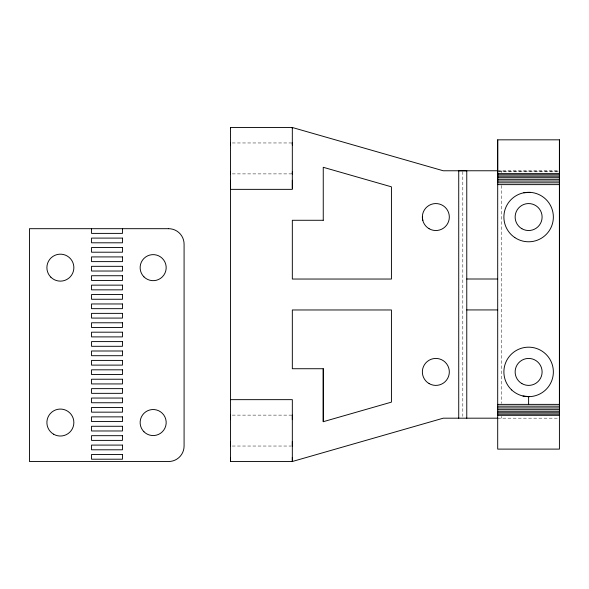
<?xml version="1.0" encoding="UTF-8"?>
<svg xmlns="http://www.w3.org/2000/svg" width="589" height="589" viewBox="0 0 589 589"><rect width="100%" height="100%" fill="white"/><g stroke="black" fill="none" stroke-linecap="round" stroke-linejoin="round"><path stroke-width="0.44" stroke-dasharray="2.94 2.21" d="M232.287 142.965L292.321 142.958M497.698 170.766L558.497 170.758M497.698 171.23L558.512 171.23M498.603 171.819L558.512 171.819M232.287 173.888L292.328 173.888M232.294 415.127L292.328 415.127M497.698 418.183L558.497 418.175M232.294 446.035L291.415 446.035M501.651 170.766L501.651 172.606M501.651 185.483L501.651 403.472M501.651 416.349L501.651 418.19M462.807 171.686L462.807 416.349"/><path stroke-width="0.88" d="M230.476 457.366L230.476 461.504L292.328 461.504L443.267 418.19L497.698 418.183M230.476 446.035L230.476 441.507M230.476 419.655L230.476 415.127M230.468 188.296L230.468 180.293M230.468 171.819L230.468 173.888L230.468 173.365M230.468 145.034L230.468 142.965L230.468 143.488M292.328 457.366L292.328 461.504L292.328 399.651L230.476 399.659M292.328 441.507L292.328 446.035M292.328 419.655L292.328 415.127M292.328 188.296L292.328 180.293M292.328 171.811L292.328 173.888L292.328 173.357M292.321 145.027L292.321 142.958L292.321 143.488M323.251 421.702L323.251 368.729L292.328 368.729L292.328 309.969L391.427 309.969L391.427 402.132L323.251 421.702L323.251 368.729M497.698 139.836L497.698 182.818L559.417 182.818L559.417 139.829L497.698 139.836L497.698 449.112L559.417 449.105L559.417 404.378L497.698 404.378M523.842 192.772L530.284 192.36M230.476 461.511L230.468 127.496L292.321 127.496L443.267 170.773L497.698 170.766M497.698 173.622L559.417 173.622M497.698 174.823L559.417 174.823M497.698 176.185L559.417 176.185M497.698 177.694L559.417 177.694M497.698 179.321L559.417 179.321M497.698 181.037L559.417 181.037M497.698 184.629L559.417 184.629L559.417 139.829M230.468 189.356L292.328 189.356L292.321 127.489L292.321 128.549M466.768 279.002L497.698 279.002M466.768 309.932L497.698 309.932M523.025 396.014L529.452 396.647M497.698 406.174L559.417 406.174M497.698 407.949L559.417 407.949M497.698 409.657L559.417 409.657M497.698 411.277L559.417 411.277M497.698 412.779L559.417 412.779M497.698 414.133L559.417 414.133M497.698 415.326L559.417 415.326M422.357 217.047L422.814 220.536M230.468 127.496L230.468 128.549M528.62 396.647L528.62 404.378M466.768 418.183L466.768 170.766L458.728 170.766L458.728 418.183M122.46 228.687L122.46 233.391L91.538 233.391L91.538 228.687M559.417 184.202L559.417 404.731L559.417 184.202M323.251 220.279L292.328 220.279L292.328 279.039L391.427 279.039L391.427 186.831L323.251 167.291L323.251 220.279M168.623 228.687L29.45 228.687L29.45 461.511L168.623 461.511A15.461 15.461 0 0 0 184.085 446.042L184.085 244.155A15.461 15.461 0 0 0 168.623 228.687M122.46 238.096L91.538 238.096L91.538 242.801L122.46 242.801L122.46 238.096M122.46 247.505L91.538 247.505L91.538 252.21L122.46 252.21L122.46 247.505M122.46 256.914L91.538 256.914L91.538 261.619L122.46 261.619L122.46 256.914M122.46 266.324L91.538 266.324L91.538 271.028L122.46 271.028L122.46 266.324M122.46 275.733L91.538 275.733L91.538 280.438L122.46 280.438L122.46 275.733M122.46 285.142L91.538 285.142L91.538 289.847L122.46 289.847L122.46 285.142M122.46 294.552L91.538 294.552L91.538 299.256L122.46 299.256L122.46 294.552M122.46 303.961L91.538 303.961L91.538 308.665L122.46 308.665L122.46 303.961M122.46 313.37L91.538 313.37L91.538 318.075L122.46 318.075L122.46 313.37M122.46 322.779L91.538 322.779L91.538 327.484L122.46 327.484L122.46 322.779M122.46 332.189L91.538 332.189L91.538 336.893L122.46 336.893L122.46 332.189M122.46 341.598L91.538 341.598L91.538 346.303L122.46 346.303L122.46 341.598M122.46 351L91.538 351L91.538 355.704L122.46 355.704L122.46 351M122.46 360.409L91.538 360.409L91.538 365.114L122.46 365.114L122.46 360.409M122.46 369.818L91.538 369.818L91.538 374.523L122.46 374.523L122.46 369.818M122.46 379.228L91.538 379.228L91.538 383.932L122.46 383.932L122.46 379.228M122.46 388.637L91.538 388.637L91.538 393.342L122.46 393.342L122.46 388.637M122.46 398.046L91.538 398.046L91.538 402.751L122.46 402.751L122.46 398.046M122.46 407.455L91.538 407.455L91.538 412.16L122.46 412.16L122.46 407.455M122.46 416.865L91.538 416.865L91.538 421.569L122.46 421.569L122.46 416.865M122.46 426.274L91.538 426.274L91.538 430.979L122.46 430.979L122.46 426.274M122.46 435.683L91.538 435.683L91.538 440.388L122.46 440.388L122.46 435.683M122.46 445.093L91.538 445.093L91.538 449.797L122.46 449.797L122.46 445.093M122.46 454.502L91.538 454.502L91.538 459.206L122.46 459.206L122.46 454.502M429.101 383.594A13.481 13.481 0 0 0 449.326 371.917A13.481 13.481 0 0 0 429.101 360.24A13.481 13.481 0 0 0 429.101 383.594M521.883 383.594A13.481 13.481 0 0 0 542.108 371.917A13.481 13.481 0 0 0 521.883 360.24A13.481 13.481 0 0 0 521.883 383.594M429.101 228.723A13.481 13.481 0 0 0 449.326 217.047A13.481 13.481 0 0 0 429.101 205.37A13.481 13.481 0 0 0 429.101 228.723M521.883 228.723A13.481 13.481 0 0 0 542.108 217.047A13.481 13.481 0 0 0 521.883 205.37A13.481 13.481 0 0 0 521.883 228.723M514.838 237.588A24.745 24.745 0 0 0 553.307 218.71A24.745 24.745 0 0 0 517.724 194.834A24.745 24.745 0 0 0 514.838 237.588M511.723 389.992A24.745 24.745 0 0 0 552.725 377.512A24.745 24.745 0 0 0 521.42 348.246A24.745 24.745 0 0 0 511.723 389.992M50.845 277.183A13.481 13.481 0 0 0 73.404 271.139A13.481 13.481 0 0 0 56.89 254.625A13.481 13.481 0 0 0 50.845 277.183M143.952 431.759A13.024 13.024 0 0 0 165.737 425.921A13.024 13.024 0 0 0 149.79 409.966A13.024 13.024 0 0 0 143.952 431.759M143.952 276.859A13.024 13.024 0 0 0 165.737 271.021A13.024 13.024 0 0 0 149.79 255.066A13.024 13.024 0 0 0 143.952 276.859M53.636 434.226A13.481 13.481 0 0 0 73.861 422.549A13.481 13.481 0 0 0 53.636 410.872A13.481 13.481 0 0 0 53.636 434.226"/></g></svg>
